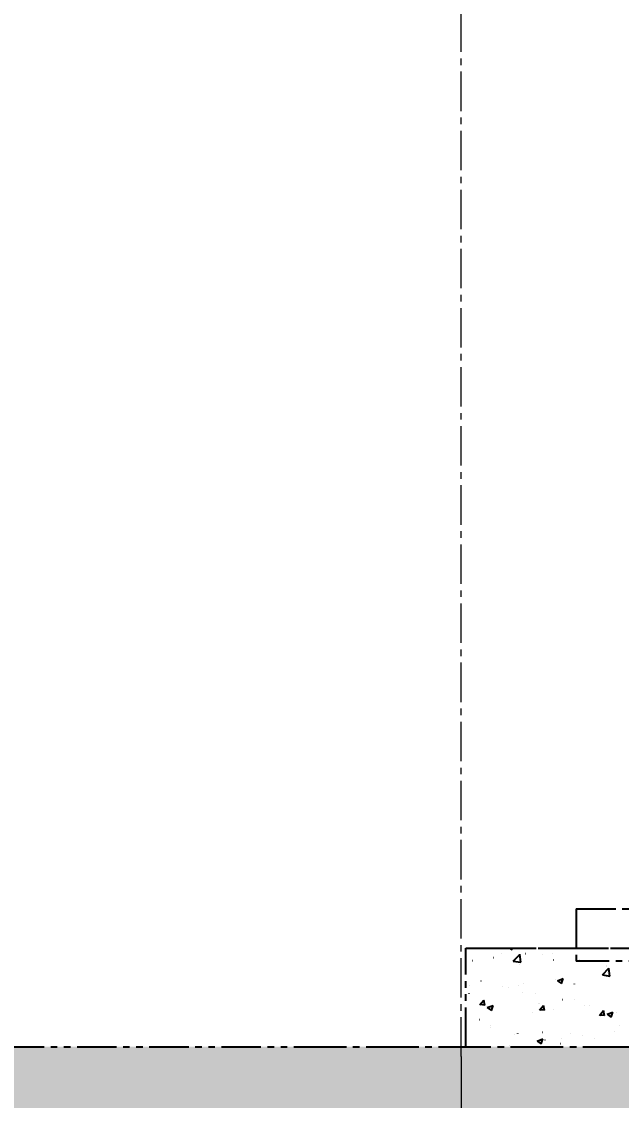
# Model space of a CAD drawing. Header units: millimetres. Extents: x -50460 to 50460, y -35640 to 35640.
# Drawn here: x 40037.2 to 40219.8, y 20448.1 to 20776.7 of the extents above; entities that cross this region are included whole.
import ezdxf

# ---------------------------------------------------------------- set-up
doc = ezdxf.new("R2010")
doc.units = ezdxf.units.MM
doc.linetypes.add('双点画线', pattern=[22, 12, -2, 2, -2, 2, -2])
doc.linetypes.add('点画线', pattern=[18, 12, -2, 2, -2])
doc.layers.get('0').update_dxf_attribs({"lineweight": 35})
for name, color, linetype, lineweight in [('7', 30, '双点画线', 18), ('EB0', 7, 'Continuous', 15), ('中心线层', 1, '点画线', 18), ('剖面线层', 6, 'Continuous', 18), ('尺寸线层', 4, 'Continuous', 18)]:
    doc.layers.add(name, color=color, linetype=linetype, lineweight=lineweight)
doc.styles.get("Standard").update_dxf_attribs({"font": ''})
doc.styles.get('Standard').set_extended_font_data('宋体')
doc.dimstyles.new('AM_DEMATIC$0', dxfattribs={"dimscale": 120, "dimtxt": 3, "dimasz": 1.5, "dimexe": 1, "dimexo": 0, "dimgap": 1, "dimtad": 1, "dimdsep": 46, "dimtxsty": 'Standard', "dimblk": '_CAXARROW', "dimcen": 0, "dimdle": 3, "dimclrd": 256, "dimclre": 256, "dimclrt": 2, "dimadec": 0, "dimazin": 2, "dimtfac": 0.7071067811865475, "dimtdec": 3, "dimtmove": 0, "dimatfit": 3, "dimfxl": 1, "dimfrac": 2, "dimtolj": 1, "dimlwd": 18, "dimarcsym": 0})

# ---------------------------------------------------------------- blocks, each defined once
blk = doc.blocks.new('*X651')
at = {"layer": '剖面线层', "linetype": 'Continuous', "lineweight": 18}
h = blk.add_hatch(dxfattribs=at)
h.set_pattern_fill('AR-CONC', color=256, scale=2, style=0)
h.set_pattern_definition([(50, (0, 0), (364.3693379920079, -31.87817107780614), [38.1, -419.1]), (355, (0, 0), (-70.48565195133396, 382.11328576436), [30.48, -335.28]), (100.451, (30.364, -2.6565), (293.8850033319186, 350.2333756405837), [32.38, -356.18]), (46.1842, (0, 101.6), (542.1580817842598, -84.0846558654543), [57.15, -628.65]), (96.6356, (45.1798, 94.593), (474.8084689324743, 494.8511117800984), [48.57, -534.27]), (351.1840000000001, (0, 101.6), (474.8092116278674, 494.8502357211958), [45.72, -502.92]), (21, (50.8, 76.2), (303.2297596707666, -204.5310370335249), [38.1, -419.1]), (326, (50.8, 76.2), (123.6040566952945, 368.3759322446384), [30.48, -335.28]), (71.4514, (76.069, 59.1558), (426.8329815402489, 163.8457154321148), [32.38, -356.18]), (37.50000000000001, (0, 0), (6.177206501183633, 169.1100777463062), [0, -331.216, 0, -340.36, 0, -336.55]), (7.499999999999999, (0, 0), (133.6393250206115, 200.361149636239), [0, -194.056, 0, -323.596, 0, -128.27]), (-32.5, (-113.284, 0), (271.1811903337428, -11.45748798534692), [0, -127, 0, -396.24, 0, -525.78]), (-42.5, (-164.084, 0), (296.2583627720361, 50.85298206666603), [0, -165.1, 0, -263.144, 0, -373.38])])
h.paths.add_polyline_path([(-14158.30703847496, -200), (-14158.30703847496, -50.59028300460341), (-14158.30703847496, 0), (2421.692961525172, 0), (2421.692961525172, -200)], flags=0)
at = {"layer": '7', "linetype": '双点画线', "lineweight": 25}
blk.add_line((-14158.30703847496, 0), (2421.692961525172, 0), dxfattribs=at)
blk = doc.blocks.new('*X656')
at = {"layer": '7', "linetype": '双点画线', "lineweight": 25}
for p, q in [((-115, 42.04999999999563), (115, 42.04999999999927)), ((-115, 42.04999999999563), (-115, 26.04999999999563)), ((-148.6353144765162, 30.00000009739597), (151.3646855234838, 30.00000009739961)), ((-148.6353144765162, 9.739596862345934e-08), (-148.6353144765162, 30.00000009739597)), ((-139.2440376815503, 30), (139.2440376815503, 30)), ((-135.385248029299, 30.00000009720679), (-134.6640044080123, 29.51351513193003)), ((-134.6639828063198, 29.51362366846297), (-134.5007846525841, 30.00000009732321)), ((-146.5527472619287, 26.30948406489915), (-146.5275645624497, 26.31279943017944)), ((-140.1689329440269, 27.14992916398478), (-140.1437502445478, 27.15324452926507)), ((-137.7567215866002, 28.56522225637309), (-137.7352994438843, 28.55157484631854)), ((-134.1749295365298, 26.10091481978088), (-132.1965617525711, 28.16279919127555)), ((-131.9159173041116, 25.75064948431827), (-132.1965411895653, 28.16288265564435)), ((-130.5239590436104, 28.41971406713856), (-130.4987763441313, 28.42302943242248)), ((-125.3729244728165, 28.03478252177229), (-125.3541976284614, 28.01762253050038)), ((-122.3849364036869, 28.40336722504799), (-122.3647852288414, 28.41882976534544)), ((-121.8986073507258, 26.52768846752588), (-121.8771852080099, 26.51404105747497)), ((-114.137607890254, 26.51325794778677), (-114.1174567154085, 26.52872048808422)), ((-134.1749295439222, 26.10091478127288), (-131.9159359908808, 25.75056620158648)), ((-132.3797637629759, 25.13972233331879), (-132.3583416202455, 25.12607492326424)), ((115, 26.04999999999927), (-115, 26.04999999999563)), ((-107.0670069014304, 21.89673185581705), (-105.0886391174718, 23.95861622731172)), ((-105.9548045439733, 24.43556503845684), (-105.9333824012429, 24.42191762840594)), ((-105.8902793768357, 24.62314867053283), (-105.8701282019902, 24.63861121082664)), ((-104.8079984509095, 21.54644958789504), (-105.0886223363632, 23.95868275922112)), ((-144.0025694257783, 20.03408101545574), (-143.9824182509328, 20.04954355575319)), ((-121.4768112001184, 20.47243374070604), (-121.4516285006393, 20.47574910598632)), ((-120.7660185054992, 20.13920531180702), (-118.9875477930182, 20.82189625569299)), ((-120.7660185417044, 20.13920529814641), (-119.502565281131, 19.28699531325765)), ((-119.5025518331386, 19.28709200640878), (-118.9875331985531, 20.82199248546749)), ((-107.0670069073531, 21.89673182501792), (-104.8080133543117, 21.54638324533153)), ((-105.4102489325887, 22.58763679087133), (-105.3850662331097, 22.59095215615162)), ((-147.4509873384668, 18.61075230055576), (-147.4295651957509, 18.59710489050485)), ((-137.5055994184368, 18.36220373846299), (-137.4804167189577, 18.36551910374692)), ((-135.7552409122873, 18.14397173810721), (-135.7350897374417, 18.15943427840466)), ((-132.7198348666861, 18.65077064961588), (-132.701108022331, 18.63361065834033)), ((-131.5071845317143, 16.51862887148673), (-131.4857623889839, 16.50498146143582)), ((-131.1217851005349, 19.20264883754862), (-131.0966024010559, 19.20596420283255)), ((-115.6536922525847, 19.12874705085778), (-115.6349654082296, 19.11158705958587)), ((-147.7447514461091, 16.30235519956113), (-147.726024601754, 16.28519520828559)), ((-144.3825854655588, 12.75123382847232), (-143.1580750691064, 14.21054849261418)), ((-142.8643736811937, 12.61852304269269), (-143.1580627521907, 14.21066323883133)), ((-127.5079123988544, 16.25386246084599), (-127.4877612240089, 16.26932500114344)), ((-119.2605838854215, 14.36375318358841), (-119.2404327105905, 14.37921572388586)), ((-115.6490702957963, 14.48109508269772), (-115.6276481530804, 14.46744767264681)), ((-144.366264846889, 12.9377793704989), (-142.8480641269998, 12.80495401854932)), ((-142.1076670552284, 11.94691398520081), (-140.3291963427473, 12.62960492908678)), ((-142.1076670994516, 11.94691397254428), (-140.8442138388782, 11.09470398765552)), ((-140.844206599184, 11.09481738999966), (-140.329187964584, 12.62971786905837)), ((-128.4584515749448, 10.41492341203048), (-128.4332688754657, 10.4182387773144)), ((-126.6148836069624, 13.05661349447473), (-126.5961567626073, 13.03945350319918)), ((-126.1641768274712, 11.15732959988964), (-124.9396664310188, 12.61664426403149)), ((-126.1478562081902, 11.34387514712944), (-124.6296554883011, 11.21104979517986)), ((-126.1302267080755, 13.09312894843242), (-126.1088045653596, 13.07948153838151)), ((-124.6459664321592, 11.0246045078602), (-124.9396555031708, 12.61674470399885)), ((-122.0746372570429, 11.2553685111161), (-122.0494545575639, 11.25868387640003)), ((-112.4296633566264, 12.52515341427352), (-112.4044806571474, 12.5284687795538)), ((-111.0132553719304, 12.47364390624352), (-110.9931041970849, 12.48910644654097)), ((-107.9457681893982, 9.563425371325138), (-106.7212577929458, 11.022740035467)), ((-106.4275591831538, 9.430685973020445), (-106.7212482541654, 11.02282616915909)), ((-105.6045793816884, 9.912685488892748), (-103.8261086692073, 10.59537643277872)), ((-105.6045794148085, 9.912685479474021), (-104.3411261542351, 9.060475494585262)), ((-104.3411208600592, 9.060560344383703), (-103.8261022254737, 10.59546082344241)), ((-102.7659268585558, 10.58353462904051), (-102.7457756837102, 10.59899716933796)), ((-144.525013842489, 8.299720361868822), (-144.4998311430099, 8.303035727149108)), ((-107.9294475694915, 9.749970923759975), (-106.4112468496023, 9.617145571810397)), ((-141.2014502835373, 6.564158915742155), (-141.1800281408068, 6.550511505687609)), ((-141.0293507187744, 5.878497921679809), (-141.0091995439288, 5.89396046197362)), ((-133.9617940008466, 3.672601622311049), (-133.9430671564915, 3.655441631035501)), ((-132.7820222053415, 3.98838864442223), (-132.7618710305105, 4.003851184719679)), ((-125.2576474767702, 4.472035486673121), (-125.2362253340543, 4.458388076622214)), ((-116.8956513867306, 4.150578023560229), (-116.8769245423755, 4.133418032284681)), ((-113.0274894135655, 3.308088184676308), (-113.0023067140864, 3.311403549960232)), ((-103.382515513149, 4.577873087830085), (-103.3573328136699, 4.581188453114009)), ((-101.8707348073222, 6.498993473607698), (-101.852007962967, 6.481833482335787)), ((-196.9880402761337, 0), (199.7174075539951, 0)), ((-135.477865998997, 0.3524400354253885), (-135.452683299518, 0.3557554007093131)), ((-126.946227931403, 1.720394162286539), (-125.1677572189365, 2.403085106172512)), ((-126.9462279725558, 1.720394153871894), (-125.6827747119823, 0.8681841689831344)), ((-125.6827756260172, 0.8682857279454765), (-125.1677569914173, 2.403186207004183)), ((-124.5346936918504, 2.098279367077339), (-124.5145425170049, 2.11374190737115)), ((-119.8806896531314, 1.046535563618818), (-119.8592675104155, 1.03288815356791)), ((-119.4113037314673, 2.46764308559068), (-119.3861210319883, 2.470958450874605)), ((-116.2873651784757, 0.2081700898743293), (-116.2672140036302, 0.2236326301717781)), ((-109.3995332409104, 2.434501697811356), (-109.3781110981799, 2.420854287760449))]:
    blk.add_line(p, q, dxfattribs=at)
blk = doc.blocks.new('*X655')
at = {"layer": 'EB0'}
blk.add_blockref('*X656', (0, 7.275957614183426e-12), dxfattribs=at)
blk = doc.blocks.new('*X714')
at = {"layer": '尺寸线层', "linetype": 'Continuous', "lineweight": 18, "transparency": 16777216}
for points in [[(36621.06310700115, 17686.9235606421), (36801.06310700115, 17709.4235606421), (36801.06310700115, 17664.4235606421)], [(40171.06310700115, 17686.9235606421), (39991.06310700115, 17709.4235606421), (39991.06310700115, 17664.4235606421)]]:
    blk.add_hatch(color=256, dxfattribs=at).paths.add_polyline_path(points, flags=0)
at = {"layer": '尺寸线层', "transparency": 16777216}
for p, q in [((36621.06310700115, 20461.44460688288), (36621.06310700115, 17566.9235606421)), ((40171.06310700115, 20461.44460688287), (40171.06310700115, 17566.9235606421))]:
    blk.add_line(p, q, dxfattribs=at)
at = {"layer": '尺寸线层', "linetype": 'Continuous', "lineweight": 18, "transparency": 16777216}
blk.add_line((36621.06310700115, 17686.9235606421), (40171.06310700115, 17686.9235606421), dxfattribs=at)
at = {"layer": '尺寸线层', "color": 2, "transparency": 16777216, "insert": (38409.06310750115, 17986.9235606421), "char_height": 360.0000000000001, "width": 1936, "attachment_point": 5, "line_spacing_factor": 1.37}
blk.add_mtext('3550', dxfattribs=at)
blk = doc.blocks.new('_CAXARROW')
blk.add_hatch(color=0).paths.add_polyline_path([(0, 0), (-1, 0.125), (-1, -0.125)], flags=0)
blk = doc.blocks.new('*X724')
at = {"layer": '尺寸线层', "linetype": 'Continuous', "lineweight": 18, "transparency": 16777216}
for points in [[(39546.06310700117, 19488.91433521855), (39726.06310700117, 19511.41433521855), (39726.06310700117, 19466.41433521855)], [(40796.06310700117, 19488.91433521855), (40616.06310700117, 19511.41433521855), (40616.06310700117, 19466.41433521855)]]:
    blk.add_hatch(color=256, dxfattribs=at).paths.add_polyline_path(points, flags=0)
at = {"layer": '尺寸线层', "transparency": 16777216}
for p, q in [((39546.06310700117, 21939.44460688287), (39546.06310700117, 19368.91433521855)), ((40796.06310700117, 21939.44460688287), (40796.06310700117, 19368.91433521855))]:
    blk.add_line(p, q, dxfattribs=at)
at = {"layer": '尺寸线层', "linetype": 'Continuous', "lineweight": 18, "transparency": 16777216}
blk.add_line((39546.06310700117, 19488.91433521855), (40796.06310700117, 19488.91433521855), dxfattribs=at)
at = {"layer": '尺寸线层', "color": 2, "transparency": 16777216, "insert": (40184.06310750116, 19788.91433521856), "char_height": 360.0000000000001, "width": 1880, "attachment_point": 5, "line_spacing_factor": 1.37}
blk.add_mtext('1250', dxfattribs=at)
blk = doc.blocks.new('*X725')
at = {"layer": '尺寸线层', "linetype": 'Continuous', "lineweight": 18, "transparency": 16777216}
for points in [[(39021.0631070012, 18578.15995013993), (39201.0631070012, 18600.65995013993), (39201.0631070012, 18555.65995013993)], [(40171.06310700115, 18578.15995013993), (39991.06310700115, 18600.65995013993), (39991.06310700115, 18555.65995013993)]]:
    blk.add_hatch(color=256, dxfattribs=at).paths.add_polyline_path(points, flags=0)
at = {"layer": '尺寸线层', "transparency": 16777216}
for p, q in [((39021.0631070012, 21162.18193107477), (39021.0631070012, 18458.15995013993)), ((40171.06310700115, 20461.44460688287), (40171.06310700115, 18458.15995013993))]:
    blk.add_line(p, q, dxfattribs=at)
at = {"layer": '尺寸线层', "linetype": 'Continuous', "lineweight": 18, "transparency": 16777216}
blk.add_line((39021.0631070012, 18578.15995013993), (40171.06310700115, 18578.15995013993), dxfattribs=at)
at = {"layer": '尺寸线层', "color": 2, "transparency": 16777216, "insert": (39609.06310750116, 18878.15995013993), "char_height": 360.0000000000001, "width": 1880, "attachment_point": 5, "line_spacing_factor": 1.37}
blk.add_mtext('1150', dxfattribs=at)
blk = doc.blocks.new('*X726')
at = {"layer": '尺寸线层', "linetype": 'Continuous', "lineweight": 18, "transparency": 16777216}
for points in [[(40171.06310700115, 18578.15995013993), (40351.06310700115, 18600.65995013993), (40351.06310700115, 18555.65995013993)], [(41321.0631070012, 18578.15995013993), (41141.0631070012, 18600.65995013993), (41141.0631070012, 18555.65995013993)]]:
    blk.add_hatch(color=256, dxfattribs=at).paths.add_polyline_path(points, flags=0)
at = {"layer": '尺寸线层', "transparency": 16777216}
for p, q in [((41321.0631070012, 21162.18193107477), (41321.0631070012, 18458.15995013993)), ((40171.06310700115, 20461.44460688287), (40171.06310700115, 18458.15995013993))]:
    blk.add_line(p, q, dxfattribs=at)
at = {"layer": '尺寸线层', "linetype": 'Continuous', "lineweight": 18, "transparency": 16777216}
blk.add_line((40171.06310700115, 18578.15995013993), (41321.0631070012, 18578.15995013993), dxfattribs=at)
at = {"layer": '尺寸线层', "color": 2, "transparency": 16777216, "insert": (40759.06310750116, 18878.15995013992), "char_height": 360.0000000000001, "width": 1880, "attachment_point": 5, "line_spacing_factor": 1.37}
blk.add_mtext('1150', dxfattribs=at)

msp = doc.modelspace()

# ---------------------------------------------------------------- linework, layer by layer
at = {"layer": '中心线层', "linetype": '点画线', "lineweight": 18}
msp.add_line((40171.06310700115, 20461.44460688287), (40171.06310700115, 27717.44460688287), dxfattribs=at)

# ---------------------------------------------------------------- block references
at = {"layer": '尺寸线层'}
for name, p in [('*X655', (40321.06310700115, 20464.44460688287)), ('*X651', (40704.37014547601, 20464.44460688288))]:
    msp.add_blockref(name, p, dxfattribs=at)

# ---------------------------------------------------------------- dimensions: what is measured, and where the dimension line sits
for base, p1, p2, picture, middle in [((40796.06310700117, 19488.91433521855), (39546.06310700117, 21939.44460688287), (40796.06310700117, 21939.44460688287), '*X724', (40171.06310700117, 19488.91433521855)), ((40171.06310700115, 18578.15995013993), (39021.0631070012, 21162.18193107477), (40171.06310700115, 20461.44460688287), '*X725', (39596.06310700117, 18578.15995013993)), ((41321.0631070012, 18578.15995013993), (40171.06310700115, 20461.44460688287), (41321.0631070012, 21162.18193107477), '*X726', (40746.06310700117, 18578.15995013993)), ((40171.06310700115, 17686.9235606421), (36621.06310700115, 20461.44460688288), (40171.06310700115, 20461.44460688287), '*X714', (38396.06310700115, 17686.9235606421))]:
    dim = msp.add_linear_dim(base=base, p1=p1, p2=p2, dimstyle='AM_DEMATIC$0', override={"dimsah": 1, "dimtfill": 1, "dimtzin": 8}, dxfattribs=at)
    dim.commit()
    dim.dimension.update_dxf_attribs({"geometry": picture, "text_midpoint": middle})

doc.saveas('drawing.dxf')
